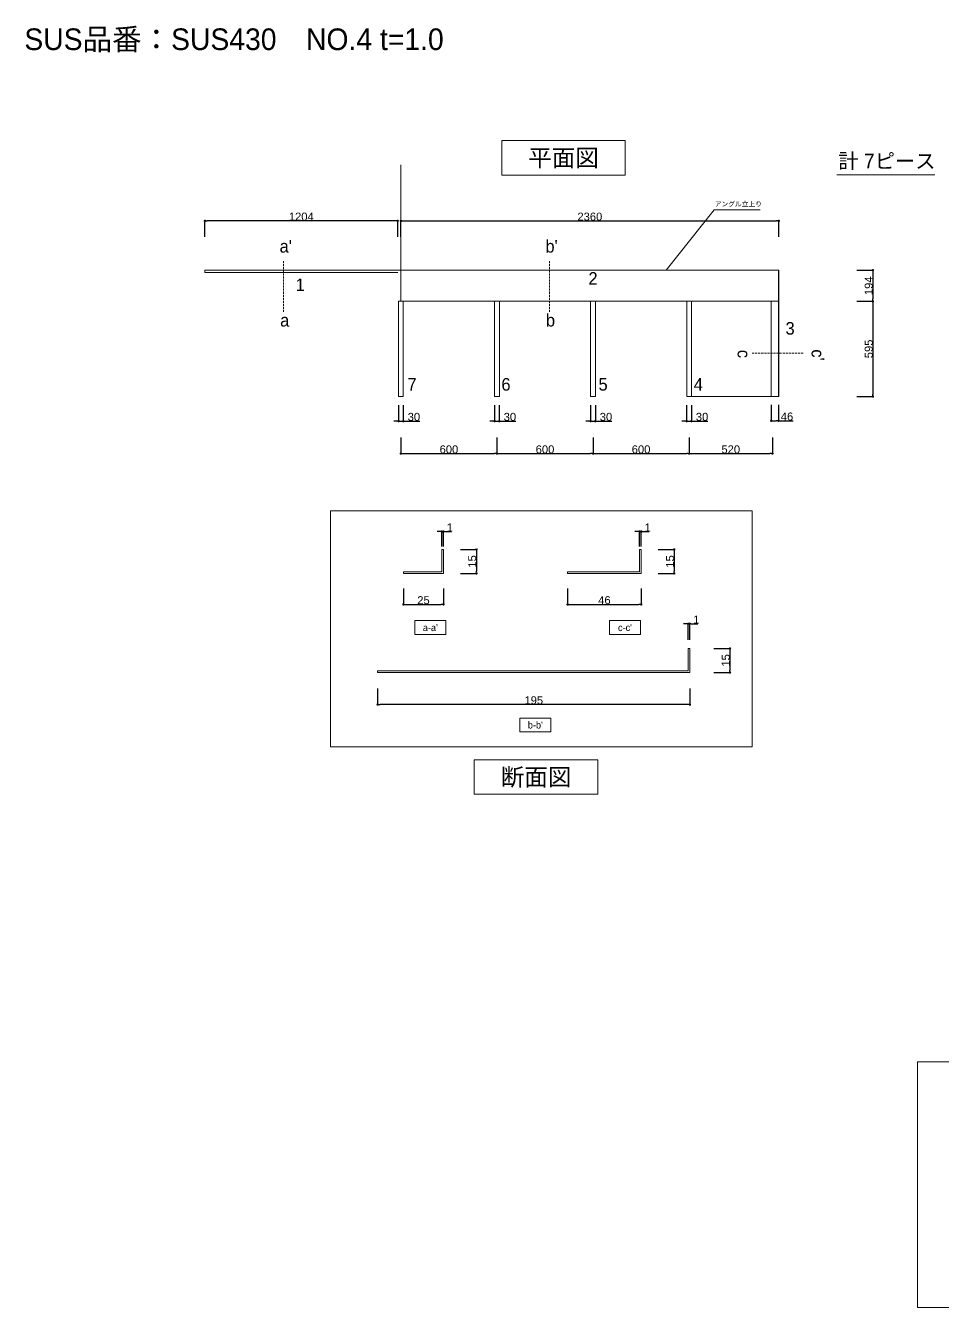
# Model space of a CAD drawing. Header units: millimetres. Extents: x 0 to 1313252738, y -131 to 560100888.
# Drawn here: x 1313102218 to 1313107949, y 560023216 to 560031222 of the extents above; entities that cross this region are included whole.
import ezdxf

# ---------------------------------------------------------------- set-up
doc = ezdxf.new("R2010")
doc.units = ezdxf.units.MM
doc.linetypes.add('DASHED', pattern=[19.05, 12.7, -6.35])
doc.layers.get('0').update_dxf_attribs({"lineweight": 0})
for name, color, linetype, lineweight in [('0001外周ライン', 7, 'Continuous', 9), ('TOS_M1', 7, 'Continuous', 9), ('家具', 7, 'Continuous', 0)]:
    doc.layers.add(name, color=color, linetype=linetype, lineweight=lineweight)
doc.styles.add('onnjuku', font='arial.ttf')
doc.dimstyles.new('onnjuku', dxfattribs={"dimtxt": 100, "dimasz": 30, "dimexe": 1.25, "dimexo": 0.625, "dimtad": 1, "dimdec": 0, "dimtxsty": 'onnjuku', "dimblk": 'DOT', "dimcen": 2.5, "dimadec": 0, "dimazin": 0, "dimtfac": 1, "dimtdec": 0, "dimtmove": 0, "dimatfit": 3, "dimfxl": 500, "dimfxlon": 1, "dimarcsym": 0})

# ---------------------------------------------------------------- blocks, each defined once
blk = doc.blocks.new('_Dot')
at = {"color": 0, "linetype": 'ByBlock', "lineweight": -2}
blk.add_line((-0.5, 0), (-1, 0), dxfattribs=at)
at = {"color": 0, "linetype": 'ByBlock', "const_width": 0.5}
blk.add_lwpolyline([(-0.25, 0, 1), (0.25, 0, 1)], format="xyb", close=True, dxfattribs=at)
blk = doc.blocks.new('*D602')
at = {"layer": 'Defpoints', "color": 0, "transparency": 16777216}
for p in [(1313106920.3, 560029694.4), (1313106921.3, 560029500.4), (1313107509.2, 560029500.4)]:
    blk.add_point(p, dxfattribs=at)
at = {"layer": 'TOS_M1', "color": 0, "lineweight": -2, "transparency": 16777216}
for p, q in [((1313107409.2, 560029694.4), (1313107510.4, 560029694.4)), ((1313107509.2, 560029679.4), (1313107509.2, 560029515.4)), ((1313107409.2, 560029500.4), (1313107510.4, 560029500.4))]:
    blk.add_line(p, q, dxfattribs=at)
at = {"layer": 'TOS_M1', "color": 0, "lineweight": -2, "transparency": 16777216, "xscale": 15, "yscale": 15, "zscale": 15}
for p, rotation in [((1313107509.2, 560029694.4), 90), ((1313107509.2, 560029500.4), 270)]:
    blk.add_blockref('_Dot', p, dxfattribs=dict(at, rotation=rotation))
at = {"layer": 'TOS_M1', "color": 0, "transparency": 16777216, "insert": (1313107483, 560029597.4), "char_height": 50, "attachment_point": 5, "rotation": 90, "style": 'onnjuku'}
blk.add_mtext('194', dxfattribs=at)
blk = doc.blocks.new('*D603')
at = {"layer": 'Defpoints', "color": 0, "transparency": 16777216}
for p in [(1313106921.3, 560029500.4), (1313106921.3, 560028905.4), (1313107509.2, 560028905.4)]:
    blk.add_point(p, dxfattribs=at)
at = {"layer": 'TOS_M1', "color": 0, "lineweight": -2, "transparency": 16777216}
for p, q in [((1313107409.2, 560029500.4), (1313107510.4, 560029500.4)), ((1313107509.2, 560029485.4), (1313107509.2, 560028920.4)), ((1313107409.2, 560028905.4), (1313107510.4, 560028905.4))]:
    blk.add_line(p, q, dxfattribs=at)
at = {"layer": 'TOS_M1', "color": 0, "lineweight": -2, "transparency": 16777216, "xscale": 15, "yscale": 15, "zscale": 15}
for p, rotation in [((1313107509.2, 560029500.4), 90), ((1313107509.2, 560028905.4), 270)]:
    blk.add_blockref('_Dot', p, dxfattribs=dict(at, rotation=rotation))
at = {"layer": 'TOS_M1', "color": 0, "transparency": 16777216, "insert": (1313107483, 560029202.9), "char_height": 50, "attachment_point": 5, "rotation": 90, "style": 'onnjuku'}
blk.add_mtext('595', dxfattribs=at)
blk = doc.blocks.new('*D604')
at = {"layer": 'Defpoints', "color": 0, "transparency": 16777216}
for p in [(1313106921.3, 560030002.8), (1313104561.3, 560029694.4), (1313106921.3, 560029695.4)]:
    blk.add_point(p, dxfattribs=at)
at = {"layer": 'TOS_M1', "color": 0, "lineweight": -2, "transparency": 16777216}
for p, q in [((1313104561.3, 560029902.8), (1313104561.3, 560030004.1)), ((1313104576.3, 560030002.8), (1313106906.3, 560030002.8)), ((1313106921.3, 560029902.8), (1313106921.3, 560030004.1))]:
    blk.add_line(p, q, dxfattribs=at)
at = {"layer": 'TOS_M1', "color": 0, "lineweight": -2, "transparency": 16777216, "xscale": 15, "yscale": 15, "zscale": 15, "rotation": 180}
blk.add_blockref('_Dot', (1313104561.3, 560030002.8), dxfattribs=at)
at = {"layer": 'TOS_M1', "color": 0, "lineweight": -2, "transparency": 16777216, "xscale": 15, "yscale": 15, "zscale": 15}
blk.add_blockref('_Dot', (1313106921.3, 560030002.8), dxfattribs=at)
at = {"layer": 'TOS_M1', "color": 0, "transparency": 16777216, "insert": (1313105741.3, 560030029), "char_height": 50, "attachment_point": 5, "style": 'onnjuku'}
blk.add_mtext('2360', dxfattribs=at)
blk = doc.blocks.new('*D605')
at = {"layer": 'Defpoints', "color": 0, "transparency": 16777216}
for p in [(1313103337.3, 560030002.8), (1313103337.3, 560029695.4), (1313104541.3, 560029695.4)]:
    blk.add_point(p, dxfattribs=at)
at = {"layer": 'TOS_M1', "color": 0, "lineweight": -2, "transparency": 16777216}
for p, q in [((1313103337.3, 560029902.8), (1313103337.3, 560030004.1)), ((1313104526.3, 560030002.8), (1313103352.3, 560030002.8)), ((1313104541.3, 560029902.8), (1313104541.3, 560030004.1))]:
    blk.add_line(p, q, dxfattribs=at)
at = {"layer": 'TOS_M1', "color": 0, "lineweight": -2, "transparency": 16777216, "xscale": 15, "yscale": 15, "zscale": 15, "rotation": 180}
blk.add_blockref('_Dot', (1313103337.3, 560030002.8), dxfattribs=at)
at = {"layer": 'TOS_M1', "color": 0, "lineweight": -2, "transparency": 16777216, "xscale": 15, "yscale": 15, "zscale": 15}
blk.add_blockref('_Dot', (1313104541.3, 560030002.8), dxfattribs=at)
at = {"layer": 'TOS_M1', "color": 0, "transparency": 16777216, "insert": (1313103939.3, 560030029), "char_height": 50, "attachment_point": 5, "style": 'onnjuku'}
blk.add_mtext('1204', dxfattribs=at)
blk = doc.blocks.new('*D608')
at = {"layer": 'Defpoints', "color": 0, "transparency": 16777216}
for p in [(1313104577.3, 560027800.5), (1313104827.3, 560027800.5), (1313104827.3, 560027606.8)]:
    blk.add_point(p, dxfattribs=at)
at = {"layer": 'TOS_M1', "color": 0, "lineweight": -2, "transparency": 16777216}
for p, q in [((1313104577.3, 560027706.8), (1313104577.3, 560027605.5)), ((1313104827.3, 560027706.8), (1313104827.3, 560027605.5)), ((1313104592.3, 560027606.8), (1313104812.3, 560027606.8))]:
    blk.add_line(p, q, dxfattribs=at)
at = {"layer": 'TOS_M1', "color": 0, "lineweight": -2, "transparency": 16777216, "xscale": 15, "yscale": 15, "zscale": 15, "rotation": 180}
blk.add_blockref('_Dot', (1313104577.3, 560027606.8), dxfattribs=at)
at = {"layer": 'TOS_M1', "color": 0, "lineweight": -2, "transparency": 16777216, "xscale": 15, "yscale": 15, "zscale": 15}
blk.add_blockref('_Dot', (1313104827.3, 560027606.8), dxfattribs=at)
at = {"layer": 'TOS_M1', "color": 0, "transparency": 16777216, "insert": (1313104702.3, 560027632.9), "char_height": 50, "width": 107.892, "attachment_point": 5, "style": 'onnjuku'}
blk.add_mtext('25', dxfattribs=at)
blk = doc.blocks.new('*D609')
at = {"layer": 'Defpoints', "color": 0, "transparency": 16777216}
for p in [(1313104827.3, 560027950.5), (1313104827.3, 560027800.5), (1313105033.3, 560027800.5)]:
    blk.add_point(p, dxfattribs=at)
at = {"layer": 'TOS_M1', "color": 0, "lineweight": -2, "transparency": 16777216}
for p, q in [((1313104933.3, 560027950.5), (1313105034.5, 560027950.5)), ((1313105033.3, 560027935.5), (1313105033.3, 560027815.5)), ((1313104933.3, 560027800.5), (1313105034.5, 560027800.5))]:
    blk.add_line(p, q, dxfattribs=at)
at = {"layer": 'TOS_M1', "color": 0, "lineweight": -2, "transparency": 16777216, "xscale": 15, "yscale": 15, "zscale": 15}
for p, rotation in [((1313105033.3, 560027950.5), 90), ((1313105033.3, 560027800.5), 270)]:
    blk.add_blockref('_Dot', p, dxfattribs=dict(at, rotation=rotation))
at = {"layer": 'TOS_M1', "color": 0, "transparency": 16777216, "insert": (1313105007.1, 560027875.5), "char_height": 50, "attachment_point": 5, "rotation": 90, "style": 'onnjuku'}
blk.add_mtext('15', dxfattribs=at)
blk = doc.blocks.new('*D610')
at = {"layer": 'Defpoints', "color": 0, "transparency": 16777216}
for p in [(1313104827.3, 560028062.3), (1313104817.3, 560027968.2), (1313104827.3, 560027968.2)]:
    blk.add_point(p, dxfattribs=at)
at = {"layer": 'TOS_M1', "color": 0, "lineweight": -2, "transparency": 16777216}
for p, q in [((1313104802.3, 560028062.3), (1313104787.3, 560028062.3)), ((1313104817.3, 560027968.9), (1313104817.3, 560028063.5)), ((1313104817.3, 560028062.3), (1313104827.3, 560028062.3)), ((1313104827.3, 560027968.9), (1313104827.3, 560028063.5)), ((1313104842.3, 560028062.3), (1313104876.9, 560028062.3))]:
    blk.add_line(p, q, dxfattribs=at)
at = {"layer": 'TOS_M1', "color": 0, "lineweight": -2, "transparency": 16777216, "xscale": 15, "yscale": 15, "zscale": 15}
blk.add_blockref('_Dot', (1313104817.3, 560028062.3), dxfattribs=at)
at = {"layer": 'TOS_M1', "color": 0, "lineweight": -2, "transparency": 16777216, "xscale": 15, "yscale": 15, "zscale": 15, "rotation": 180}
blk.add_blockref('_Dot', (1313104827.3, 560028062.3), dxfattribs=at)
at = {"layer": 'TOS_M1', "color": 0, "transparency": 16777216, "insert": (1313104867.1, 560028088), "char_height": 50, "attachment_point": 5, "style": 'onnjuku'}
blk.add_mtext('1', dxfattribs=at)
blk = doc.blocks.new('*D611')
at = {"layer": 'Defpoints', "color": 0, "transparency": 16777216}
for p in [(1313104416.1, 560027230.2), (1313106366.1, 560027230.2), (1313104416.1, 560026981.3)]:
    blk.add_point(p, dxfattribs=at)
at = {"layer": 'TOS_M1', "color": 0, "lineweight": -2, "transparency": 16777216}
for p, q in [((1313104416.1, 560027081.3), (1313104416.1, 560026980.1)), ((1313106366.1, 560027081.3), (1313106366.1, 560026980.1)), ((1313106351.1, 560026981.3), (1313104431.1, 560026981.3))]:
    blk.add_line(p, q, dxfattribs=at)
at = {"layer": 'TOS_M1', "color": 0, "lineweight": -2, "transparency": 16777216, "xscale": 15, "yscale": 15, "zscale": 15, "rotation": 180}
blk.add_blockref('_Dot', (1313104416.1, 560026981.3), dxfattribs=at)
at = {"layer": 'TOS_M1', "color": 0, "lineweight": -2, "transparency": 16777216, "xscale": 15, "yscale": 15, "zscale": 15}
blk.add_blockref('_Dot', (1313106366.1, 560026981.3), dxfattribs=at)
at = {"layer": 'TOS_M1', "color": 0, "transparency": 16777216, "insert": (1313105391.1, 560027007.5), "char_height": 50, "attachment_point": 5, "style": 'onnjuku'}
blk.add_mtext('195', dxfattribs=at)
blk = doc.blocks.new('*D612')
at = {"layer": 'Defpoints', "color": 0, "transparency": 16777216}
for p in [(1313106366.1, 560027332.2), (1313106366.1, 560027182.2), (1313106616.5, 560027182.2)]:
    blk.add_point(p, dxfattribs=at)
at = {"layer": 'TOS_M1', "color": 0, "lineweight": -2, "transparency": 16777216}
for p, q in [((1313106516.5, 560027332.2), (1313106617.8, 560027332.2)), ((1313106616.5, 560027317.2), (1313106616.5, 560027197.2)), ((1313106516.5, 560027182.2), (1313106617.8, 560027182.2))]:
    blk.add_line(p, q, dxfattribs=at)
at = {"layer": 'TOS_M1', "color": 0, "lineweight": -2, "transparency": 16777216, "xscale": 15, "yscale": 15, "zscale": 15}
for p, rotation in [((1313106616.5, 560027332.2), 90), ((1313106616.5, 560027182.2), 270)]:
    blk.add_blockref('_Dot', p, dxfattribs=dict(at, rotation=rotation))
at = {"layer": 'TOS_M1', "color": 0, "transparency": 16777216, "insert": (1313106590.4, 560027257.2), "char_height": 50, "attachment_point": 5, "rotation": 90, "style": 'onnjuku'}
blk.add_mtext('15', dxfattribs=at)
blk = doc.blocks.new('*D613')
at = {"layer": 'Defpoints', "color": 0, "transparency": 16777216}
for p in [(1313106366.1, 560027486.2), (1313106356.1, 560027372.1), (1313106366.1, 560027372.1)]:
    blk.add_point(p, dxfattribs=at)
at = {"layer": 'TOS_M1', "color": 0, "lineweight": -2, "transparency": 16777216}
for p, q in [((1313106341.1, 560027486.2), (1313106326.1, 560027486.2)), ((1313106356.1, 560027386.2), (1313106356.1, 560027487.4)), ((1313106356.1, 560027486.2), (1313106366.1, 560027486.2)), ((1313106366.1, 560027386.2), (1313106366.1, 560027487.4)), ((1313106381.1, 560027486.2), (1313106415.7, 560027486.2))]:
    blk.add_line(p, q, dxfattribs=at)
at = {"layer": 'TOS_M1', "color": 0, "lineweight": -2, "transparency": 16777216, "xscale": 15, "yscale": 15, "zscale": 15}
blk.add_blockref('_Dot', (1313106356.1, 560027486.2), dxfattribs=at)
at = {"layer": 'TOS_M1', "color": 0, "lineweight": -2, "transparency": 16777216, "xscale": 15, "yscale": 15, "zscale": 15, "rotation": 180}
blk.add_blockref('_Dot', (1313106366.1, 560027486.2), dxfattribs=at)
at = {"layer": 'TOS_M1', "color": 0, "transparency": 16777216, "insert": (1313106405.9, 560027511.9), "char_height": 50, "attachment_point": 5, "style": 'onnjuku'}
blk.add_mtext('1', dxfattribs=at)
blk = doc.blocks.new('*D615')
at = {"layer": 'Defpoints', "color": 0, "transparency": 16777216}
for p in [(1313105602.4, 560027800.5), (1313106062.4, 560027800.5), (1313106062.4, 560027606.8)]:
    blk.add_point(p, dxfattribs=at)
at = {"layer": 'TOS_M1', "color": 0, "lineweight": -2, "transparency": 16777216}
for p, q in [((1313105602.4, 560027706.8), (1313105602.4, 560027605.5)), ((1313106062.4, 560027706.8), (1313106062.4, 560027605.5)), ((1313105617.4, 560027606.8), (1313106047.4, 560027606.8))]:
    blk.add_line(p, q, dxfattribs=at)
at = {"layer": 'TOS_M1', "color": 0, "lineweight": -2, "transparency": 16777216, "xscale": 15, "yscale": 15, "zscale": 15, "rotation": 180}
blk.add_blockref('_Dot', (1313105602.4, 560027606.8), dxfattribs=at)
at = {"layer": 'TOS_M1', "color": 0, "lineweight": -2, "transparency": 16777216, "xscale": 15, "yscale": 15, "zscale": 15}
blk.add_blockref('_Dot', (1313106062.4, 560027606.8), dxfattribs=at)
at = {"layer": 'TOS_M1', "color": 0, "transparency": 16777216, "insert": (1313105832.4, 560027632.9), "char_height": 50, "width": 107.892, "attachment_point": 5, "style": 'onnjuku'}
blk.add_mtext('46', dxfattribs=at)
blk = doc.blocks.new('*D616')
at = {"layer": 'Defpoints', "color": 0, "transparency": 16777216}
for p in [(1313106062.4, 560027950.5), (1313106062.4, 560027800.5), (1313106268.4, 560027800.5)]:
    blk.add_point(p, dxfattribs=at)
at = {"layer": 'TOS_M1', "color": 0, "lineweight": -2, "transparency": 16777216}
for p, q in [((1313106168.4, 560027950.5), (1313106269.7, 560027950.5)), ((1313106268.4, 560027935.5), (1313106268.4, 560027815.5)), ((1313106168.4, 560027800.5), (1313106269.7, 560027800.5))]:
    blk.add_line(p, q, dxfattribs=at)
at = {"layer": 'TOS_M1', "color": 0, "lineweight": -2, "transparency": 16777216, "xscale": 15, "yscale": 15, "zscale": 15}
for p, rotation in [((1313106268.4, 560027950.5), 90), ((1313106268.4, 560027800.5), 270)]:
    blk.add_blockref('_Dot', p, dxfattribs=dict(at, rotation=rotation))
at = {"layer": 'TOS_M1', "color": 0, "transparency": 16777216, "insert": (1313106242.3, 560027875.5), "char_height": 50, "attachment_point": 5, "rotation": 90, "style": 'onnjuku'}
blk.add_mtext('15', dxfattribs=at)
blk = doc.blocks.new('*D614')
at = {"layer": 'Defpoints', "color": 0, "transparency": 16777216}
for p in [(1313106062.4, 560028062.3), (1313106052.4, 560027968.2), (1313106062.4, 560027968.2)]:
    blk.add_point(p, dxfattribs=at)
at = {"layer": 'TOS_M1', "color": 0, "lineweight": -2, "transparency": 16777216}
for p, q in [((1313106037.4, 560028062.3), (1313106022.4, 560028062.3)), ((1313106052.4, 560027968.9), (1313106052.4, 560028063.5)), ((1313106052.4, 560028062.3), (1313106062.4, 560028062.3)), ((1313106062.4, 560027968.9), (1313106062.4, 560028063.5)), ((1313106077.4, 560028062.3), (1313106112.1, 560028062.3))]:
    blk.add_line(p, q, dxfattribs=at)
at = {"layer": 'TOS_M1', "color": 0, "lineweight": -2, "transparency": 16777216, "xscale": 15, "yscale": 15, "zscale": 15}
blk.add_blockref('_Dot', (1313106052.4, 560028062.3), dxfattribs=at)
at = {"layer": 'TOS_M1', "color": 0, "lineweight": -2, "transparency": 16777216, "xscale": 15, "yscale": 15, "zscale": 15, "rotation": 180}
blk.add_blockref('_Dot', (1313106062.4, 560028062.3), dxfattribs=at)
at = {"layer": 'TOS_M1', "color": 0, "transparency": 16777216, "insert": (1313106102.3, 560028088), "char_height": 50, "attachment_point": 5, "style": 'onnjuku'}
blk.add_mtext('1', dxfattribs=at)
blk = doc.blocks.new('*D617')
at = {"layer": 'Defpoints', "color": 0, "transparency": 16777216}
for p in [(1313104546.3, 560028905.4), (1313104576.3, 560028905.4), (1313104576.3, 560028751.9)]:
    blk.add_point(p, dxfattribs=at)
at = {"layer": 'TOS_M1', "color": 0, "lineweight": -2, "transparency": 16777216}
for p, q in [((1313104546.3, 560028851.9), (1313104546.3, 560028750.7)), ((1313104576.3, 560028851.9), (1313104576.3, 560028750.7)), ((1313104531.3, 560028751.9), (1313104516.3, 560028751.9)), ((1313104546.3, 560028751.9), (1313104576.3, 560028751.9)), ((1313104591.3, 560028751.9), (1313104679, 560028751.9))]:
    blk.add_line(p, q, dxfattribs=at)
at = {"layer": 'TOS_M1', "color": 0, "lineweight": -2, "transparency": 16777216, "xscale": 15, "yscale": 15, "zscale": 15}
blk.add_blockref('_Dot', (1313104546.3, 560028751.9), dxfattribs=at)
at = {"layer": 'TOS_M1', "color": 0, "lineweight": -2, "transparency": 16777216, "xscale": 15, "yscale": 15, "zscale": 15, "rotation": 180}
blk.add_blockref('_Dot', (1313104576.3, 560028751.9), dxfattribs=at)
at = {"layer": 'TOS_M1', "color": 0, "transparency": 16777216, "insert": (1313104642.6, 560028778.1), "char_height": 50, "attachment_point": 5, "style": 'onnjuku'}
blk.add_mtext('30', dxfattribs=at)
blk = doc.blocks.new('*D618')
at = {"layer": 'Defpoints', "color": 0, "transparency": 16777216}
for p in [(1313105145.8, 560028905.4), (1313105175.8, 560028905.4), (1313105175.8, 560028751.9)]:
    blk.add_point(p, dxfattribs=at)
at = {"layer": 'TOS_M1', "color": 0, "lineweight": -2, "transparency": 16777216}
for p, q in [((1313105145.8, 560028851.9), (1313105145.8, 560028750.7)), ((1313105175.8, 560028851.9), (1313105175.8, 560028750.7)), ((1313105130.8, 560028751.9), (1313105115.8, 560028751.9)), ((1313105145.8, 560028751.9), (1313105175.8, 560028751.9)), ((1313105190.8, 560028751.9), (1313105278.5, 560028751.9))]:
    blk.add_line(p, q, dxfattribs=at)
at = {"layer": 'TOS_M1', "color": 0, "lineweight": -2, "transparency": 16777216, "xscale": 15, "yscale": 15, "zscale": 15}
blk.add_blockref('_Dot', (1313105145.8, 560028751.9), dxfattribs=at)
at = {"layer": 'TOS_M1', "color": 0, "lineweight": -2, "transparency": 16777216, "xscale": 15, "yscale": 15, "zscale": 15, "rotation": 180}
blk.add_blockref('_Dot', (1313105175.8, 560028751.9), dxfattribs=at)
at = {"layer": 'TOS_M1', "color": 0, "transparency": 16777216, "insert": (1313105242.1, 560028778.1), "char_height": 50, "attachment_point": 5, "style": 'onnjuku'}
blk.add_mtext('30', dxfattribs=at)
blk = doc.blocks.new('*D619')
at = {"layer": 'Defpoints', "color": 0, "transparency": 16777216}
for p in [(1313105745.8, 560028905.4), (1313105775.8, 560028905.4), (1313105775.8, 560028751.9)]:
    blk.add_point(p, dxfattribs=at)
at = {"layer": 'TOS_M1', "color": 0, "lineweight": -2, "transparency": 16777216}
for p, q in [((1313105745.8, 560028851.9), (1313105745.8, 560028750.7)), ((1313105775.8, 560028851.9), (1313105775.8, 560028750.7)), ((1313105730.8, 560028751.9), (1313105715.8, 560028751.9)), ((1313105745.8, 560028751.9), (1313105775.8, 560028751.9)), ((1313105790.8, 560028751.9), (1313105878.5, 560028751.9))]:
    blk.add_line(p, q, dxfattribs=at)
at = {"layer": 'TOS_M1', "color": 0, "lineweight": -2, "transparency": 16777216, "xscale": 15, "yscale": 15, "zscale": 15}
blk.add_blockref('_Dot', (1313105745.8, 560028751.9), dxfattribs=at)
at = {"layer": 'TOS_M1', "color": 0, "lineweight": -2, "transparency": 16777216, "xscale": 15, "yscale": 15, "zscale": 15, "rotation": 180}
blk.add_blockref('_Dot', (1313105775.8, 560028751.9), dxfattribs=at)
at = {"layer": 'TOS_M1', "color": 0, "transparency": 16777216, "insert": (1313105842.1, 560028778.1), "char_height": 50, "attachment_point": 5, "style": 'onnjuku'}
blk.add_mtext('30', dxfattribs=at)
blk = doc.blocks.new('*D620')
at = {"layer": 'Defpoints', "color": 0, "transparency": 16777216}
for p in [(1313106345.8, 560028905.4), (1313106375.8, 560028905.4), (1313106375.8, 560028751.9)]:
    blk.add_point(p, dxfattribs=at)
at = {"layer": 'TOS_M1', "color": 0, "lineweight": -2, "transparency": 16777216}
for p, q in [((1313106345.8, 560028851.9), (1313106345.8, 560028750.7)), ((1313106375.8, 560028851.9), (1313106375.8, 560028750.7)), ((1313106330.8, 560028751.9), (1313106315.8, 560028751.9)), ((1313106345.8, 560028751.9), (1313106375.8, 560028751.9)), ((1313106390.8, 560028751.9), (1313106478.5, 560028751.9))]:
    blk.add_line(p, q, dxfattribs=at)
at = {"layer": 'TOS_M1', "color": 0, "lineweight": -2, "transparency": 16777216, "xscale": 15, "yscale": 15, "zscale": 15}
blk.add_blockref('_Dot', (1313106345.8, 560028751.9), dxfattribs=at)
at = {"layer": 'TOS_M1', "color": 0, "lineweight": -2, "transparency": 16777216, "xscale": 15, "yscale": 15, "zscale": 15, "rotation": 180}
blk.add_blockref('_Dot', (1313106375.8, 560028751.9), dxfattribs=at)
at = {"layer": 'TOS_M1', "color": 0, "transparency": 16777216, "insert": (1313106442.1, 560028778.1), "char_height": 50, "attachment_point": 5, "style": 'onnjuku'}
blk.add_mtext('30', dxfattribs=at)
blk = doc.blocks.new('*D622')
at = {"layer": 'Defpoints', "color": 0, "transparency": 16777216}
for p in [(1313104561.3, 560028905.4), (1313105161.3, 560028905.4), (1313105161.3, 560028549)]:
    blk.add_point(p, dxfattribs=at)
at = {"layer": 'TOS_M1', "color": 0, "lineweight": -2, "transparency": 16777216}
for p, q in [((1313104561.3, 560028649), (1313104561.3, 560028547.7)), ((1313105161.3, 560028649), (1313105161.3, 560028547.7)), ((1313104576.3, 560028549), (1313105146.3, 560028549))]:
    blk.add_line(p, q, dxfattribs=at)
at = {"layer": 'TOS_M1', "color": 0, "lineweight": -2, "transparency": 16777216, "xscale": 15, "yscale": 15, "zscale": 15, "rotation": 180}
blk.add_blockref('_Dot', (1313104561.3, 560028549), dxfattribs=at)
at = {"layer": 'TOS_M1', "color": 0, "lineweight": -2, "transparency": 16777216, "xscale": 15, "yscale": 15, "zscale": 15}
blk.add_blockref('_Dot', (1313105161.3, 560028549), dxfattribs=at)
at = {"layer": 'TOS_M1', "color": 0, "transparency": 16777216, "insert": (1313104861.3, 560028575.1), "char_height": 50, "attachment_point": 5, "style": 'onnjuku'}
blk.add_mtext('600', dxfattribs=at)
blk = doc.blocks.new('*D623')
at = {"layer": 'Defpoints', "color": 0, "transparency": 16777216}
for p in [(1313105161.3, 560028905.4), (1313105761.3, 560028905.4), (1313105761.3, 560028549)]:
    blk.add_point(p, dxfattribs=at)
at = {"layer": 'TOS_M1', "color": 0, "lineweight": -2, "transparency": 16777216}
for p, q in [((1313105161.3, 560028649), (1313105161.3, 560028547.7)), ((1313105761.3, 560028649), (1313105761.3, 560028547.7)), ((1313105176.3, 560028549), (1313105746.3, 560028549))]:
    blk.add_line(p, q, dxfattribs=at)
at = {"layer": 'TOS_M1', "color": 0, "lineweight": -2, "transparency": 16777216, "xscale": 15, "yscale": 15, "zscale": 15, "rotation": 180}
blk.add_blockref('_Dot', (1313105161.3, 560028549), dxfattribs=at)
at = {"layer": 'TOS_M1', "color": 0, "lineweight": -2, "transparency": 16777216, "xscale": 15, "yscale": 15, "zscale": 15}
blk.add_blockref('_Dot', (1313105761.3, 560028549), dxfattribs=at)
at = {"layer": 'TOS_M1', "color": 0, "transparency": 16777216, "insert": (1313105461.3, 560028575.1), "char_height": 50, "attachment_point": 5, "style": 'onnjuku'}
blk.add_mtext('600', dxfattribs=at)
blk = doc.blocks.new('*D624')
at = {"layer": 'Defpoints', "color": 0, "transparency": 16777216}
for p in [(1313105761.3, 560028905.4), (1313106361.3, 560028905.4), (1313106361.3, 560028549)]:
    blk.add_point(p, dxfattribs=at)
at = {"layer": 'TOS_M1', "color": 0, "lineweight": -2, "transparency": 16777216}
for p, q in [((1313105761.3, 560028649), (1313105761.3, 560028547.7)), ((1313106361.3, 560028649), (1313106361.3, 560028547.7)), ((1313105776.3, 560028549), (1313106346.3, 560028549))]:
    blk.add_line(p, q, dxfattribs=at)
at = {"layer": 'TOS_M1', "color": 0, "lineweight": -2, "transparency": 16777216, "xscale": 15, "yscale": 15, "zscale": 15, "rotation": 180}
blk.add_blockref('_Dot', (1313105761.3, 560028549), dxfattribs=at)
at = {"layer": 'TOS_M1', "color": 0, "lineweight": -2, "transparency": 16777216, "xscale": 15, "yscale": 15, "zscale": 15}
blk.add_blockref('_Dot', (1313106361.3, 560028549), dxfattribs=at)
at = {"layer": 'TOS_M1', "color": 0, "transparency": 16777216, "insert": (1313106061.3, 560028575.1), "char_height": 50, "attachment_point": 5, "style": 'onnjuku'}
blk.add_mtext('600', dxfattribs=at)
blk = doc.blocks.new('*D677')
at = {"layer": 'Defpoints', "color": 0, "transparency": 16777216}
for p in [(1313106361.3, 560028905.4), (1313106881.3, 560028905.4), (1313106881.3, 560028549)]:
    blk.add_point(p, dxfattribs=at)
at = {"layer": 'TOS_M1', "color": 0, "lineweight": -2, "transparency": 16777216}
for p, q in [((1313106361.3, 560028649), (1313106361.3, 560028547.7)), ((1313106881.3, 560028649), (1313106881.3, 560028547.7)), ((1313106376.3, 560028549), (1313106866.3, 560028549))]:
    blk.add_line(p, q, dxfattribs=at)
at = {"layer": 'TOS_M1', "color": 0, "lineweight": -2, "transparency": 16777216, "xscale": 15, "yscale": 15, "zscale": 15, "rotation": 180}
blk.add_blockref('_Dot', (1313106361.3, 560028549), dxfattribs=at)
at = {"layer": 'TOS_M1', "color": 0, "lineweight": -2, "transparency": 16777216, "xscale": 15, "yscale": 15, "zscale": 15}
blk.add_blockref('_Dot', (1313106881.3, 560028549), dxfattribs=at)
at = {"layer": 'TOS_M1', "color": 0, "transparency": 16777216, "insert": (1313106621.3, 560028575.1), "char_height": 50, "attachment_point": 5, "style": 'onnjuku'}
blk.add_mtext('520', dxfattribs=at)
blk = doc.blocks.new('*D678')
at = {"layer": 'Defpoints', "color": 0, "transparency": 16777216}
for p in [(1313106874.3, 560028905.4), (1313106920.3, 560028905.4), (1313106920.3, 560028754.3)]:
    blk.add_point(p, dxfattribs=at)
at = {"layer": 'TOS_M1', "color": 0, "lineweight": -2, "transparency": 16777216}
for p, q in [((1313106874.3, 560028854.3), (1313106874.3, 560028753)), ((1313106920.3, 560028854.3), (1313106920.3, 560028753)), ((1313106889.3, 560028754.3), (1313106905.3, 560028754.3)), ((1313106920.3, 560028754.3), (1313107010.2, 560028754.3))]:
    blk.add_line(p, q, dxfattribs=at)
at = {"layer": 'TOS_M1', "color": 0, "lineweight": -2, "transparency": 16777216, "xscale": 15, "yscale": 15, "zscale": 15, "rotation": 180}
blk.add_blockref('_Dot', (1313106874.3, 560028754.3), dxfattribs=at)
at = {"layer": 'TOS_M1', "color": 0, "lineweight": -2, "transparency": 16777216, "xscale": 15, "yscale": 15, "zscale": 15}
blk.add_blockref('_Dot', (1313106920.3, 560028754.3), dxfattribs=at)
at = {"layer": 'TOS_M1', "color": 0, "transparency": 16777216, "insert": (1313106972.7, 560028780.4), "char_height": 50, "attachment_point": 5, "style": 'onnjuku'}
blk.add_mtext('46', dxfattribs=at)

msp = doc.modelspace()

# ---------------------------------------------------------------- linework, layer by layer
at = {"layer": '0001外周ライン'}
for p, q in [((1313104561.305, 560029695.373), (1313104561.305, 560030353.198)), ((1313104561.305, 560030353.198), (1313104561.305, 560029500.373)), ((1313104541.305, 560029695.373), (1313103337.305, 560029695.373)), ((1313103337.305, 560029695.373), (1313103337.305, 560029680.373)), ((1313104541.305, 560029694.373), (1313103337.305, 560029694.373)), ((1313103337.305, 560029680.373), (1313104541.305, 560029680.373)), ((1313104541.305, 560029695.373), (1313106921.305, 560029695.373)), ((1313104541.305, 560029694.373), (1313106920.305, 560029694.373)), ((1313106921.305, 560029695.373), (1313104561.305, 560029695.373)), ((1313106920.305, 560029694.373), (1313106920.305, 560029500.373)), ((1313106921.305, 560029695.373), (1313106921.305, 560029500.373)), ((1313106921.305, 560029500.373), (1313104546.305, 560029500.373)), ((1313104546.305, 560029500.373), (1313104546.305, 560028905.373)), ((1313104576.305, 560029500.373), (1313104576.305, 560028905.373)), ((1313105146.305, 560029500.373), (1313105146.305, 560028905.373)), ((1313105176.305, 560029500.373), (1313105176.305, 560028905.373)), ((1313105746.305, 560029500.373), (1313105746.305, 560028905.373)), ((1313105776.305, 560029500.373), (1313105776.305, 560028905.373)), ((1313106346.305, 560029500.373), (1313106346.305, 560028905.373)), ((1313106376.305, 560029500.373), (1313106376.305, 560028905.373)), ((1313106874.305, 560028905.373), (1313106874.305, 560029500.373)), ((1313106920.305, 560028905.373), (1313106920.305, 560029500.373)), ((1313106920.305, 560029500.373), (1313106921.305, 560029500.373)), ((1313106920.805, 560029500.373), (1313106920.805, 560028905.373)), ((1313106921.305, 560029500.373), (1313106921.305, 560028905.373)), ((1313104546.305, 560028905.373), (1313104576.305, 560028905.373)), ((1313105146.305, 560028905.373), (1313105176.305, 560028905.373)), ((1313105746.305, 560028905.373), (1313105776.305, 560028905.373)), ((1313106346.305, 560028905.373), (1313106376.305, 560028905.373)), ((1313106361.305, 560028905.373), (1313106881.305, 560028905.373)), ((1313106881.305, 560028905.373), (1313106874.305, 560028905.373)), ((1313106921.305, 560028905.373), (1313106874.305, 560028905.373)), ((1313106921.305, 560028905.373), (1313106920.305, 560028905.373)), ((1313104817.28, 560027950.516), (1313104817.28, 560027810.516)), ((1313104817.28, 560027950.516), (1313104827.28, 560027950.516)), ((1313104827.28, 560027950.516), (1313104827.28, 560027800.516)), ((1313106052.433, 560027950.516), (1313106052.433, 560027810.516)), ((1313106052.433, 560027950.516), (1313106062.433, 560027950.516)), ((1313106062.433, 560027950.516), (1313106062.433, 560027800.516)), ((1313104817.28, 560027810.516), (1313104577.28, 560027810.516)), ((1313104577.28, 560027810.516), (1313104577.28, 560027800.516)), ((1313105812.433, 560027810.516), (1313105602.433, 560027810.516)), ((1313105602.433, 560027810.516), (1313105602.433, 560027800.516)), ((1313106052.433, 560027810.516), (1313105812.433, 560027810.516)), ((1313104827.28, 560027800.516), (1313104577.28, 560027800.516)), ((1313105602.433, 560027800.516), (1313105812.433, 560027800.516)), ((1313106062.433, 560027800.516), (1313105812.433, 560027800.516)), ((1313106356.058, 560027332.157), (1313106356.058, 560027192.157)), ((1313106356.058, 560027332.157), (1313106366.058, 560027332.157)), ((1313106366.058, 560027332.157), (1313106366.058, 560027182.157)), ((1313104416.058, 560027182.157), (1313104416.058, 560027192.157)), ((1313104416.058, 560027192.157), (1313106356.058, 560027192.157)), ((1313106366.058, 560027182.157), (1313104416.058, 560027182.157)), ((1313106356.058, 560027192.157), (1313106116.058, 560027192.157)), ((1313106366.058, 560027182.157), (1313106116.058, 560027182.157)), ((1313106366.058, 560027182.157), (1313106171.058, 560027182.157))]:
    msp.add_line(p, q, dxfattribs=at)
at = {"layer": '0001外周ライン', "linetype": 'DASHED'}
for p, q in [((1313103828.646, 560029751.161), (1313103828.646, 560029431.045)), ((1313105488.493, 560029751.161), (1313105488.493, 560029431.045)), ((1313107072.537, 560029175.805), (1313106752.42, 560029175.805))]:
    msp.add_line(p, q, dxfattribs=at)
at = {"layer": '0001外周ライン', "color": 1, "linetype": 'DASHED', "lineweight": 13}
for p, q in [((1313103337.305, 560029695.373), (1313106921.305, 560029695.373)), ((1313106921.305, 560029695.373), (1313106921.305, 560028905.373))]:
    msp.add_line(p, q, dxfattribs=at)
at = {"layer": '0001外周ライン'}
for points in [[(1313104121.976, 560028191.141), (1313106754.469, 560028191.141), (1313106754.469, 560026717.787), (1313104121.976, 560026717.787)], [(1313112095.859, 560024748.692), (1313107787.409, 560024748.692), (1313107787.409, 560023216.002), (1313112095.859, 560023216.002)]]:
    msp.add_lwpolyline(points, close=True, dxfattribs=at)
at = {"layer": '家具', "color": 1}
for p, q in [((1313107282.958, 560030290.826), (1313107895.986, 560030290.826)), ((1313106516.839, 560030072.208), (1313106218.333, 560029695.442)), ((1313106516.839, 560030072.208), (1313106804.147, 560030072.208))]:
    msp.add_line(p, q, dxfattribs=at)

# ---------------------------------------------------------------- texts
at = {"layer": '家具', "attachment_point": 1, "style": 'onnjuku'}
for s, width, gutter_width, insert, char_height in [('{\\fMS PGothic|b0|i0|c128|p50;SUS品番：SUS430\u3000NO.4 t=1.0}', 2581.42649, 675.619, (1313102209.941, 560031204.855), 135.12379), ("{\\fMS PGothic|b0|i0|c128|p50;a'}", 159.1839, 392.758, (1313103804.052, 560029883.276), 78.55165), ("{\\fMS PGothic|b0|i0|c128|p50;b'}", 159.1839, 392.758, (1313105463.899, 560029883.276), 78.55165), ('{\\fMS PGothic|b0|i0|c128|p50;b}', 159.1839, 392.758, (1313105466.956, 560029421.276), 78.55165), ('{\\fMS PGothic|b0|i0|c128|p50;a}', 159.1839, 392.758, (1313103807.109, 560029421.276), 78.55165)]:
    msp.add_mtext_dynamic_manual_height_columns(s, width=width, gutter_width=gutter_width, heights=[0], dxfattribs=dict(at, insert=insert, char_height=char_height))
at = {"layer": '家具', "attachment_point": 5, "style": 'onnjuku', "bg_fill": 16, "box_fill_scale": 1.5, "bg_fill_color": 256, "bg_fill_transparency": 0}
for s, width, gutter_width, heights, insert, char_height in [('{\\fMS PGothic|b0|i0|c128|p50;平面図}', 662.80105, 539.349, [142.805], (1313105576.788, 560030391.05), 107.86978), ("{\\fMS PGothic|b0|i0|c128|p50;a-a'}", 150.23709, 218.056, [57.735], (1313104744.847, 560027461.914), 43.61126), ("{\\fMS PGothic|b0|i0|c128|p50;c-c'}", 150.23709, 218.056, [57.735], (1313105960.669, 560027461.914), 43.61126), ("{\\fMS PGothic|b0|i0|c128|p50;b-b'}", 150.23709, 218.056, [57.735], (1313105400.538, 560026853.389), 43.61126), ('{\\fMS PGothic|b0|i0|c128|p50;断面図}', 662.80105, 539.349, [142.805], (1313105405.232, 560026522.324), 107.86978)]:
    msp.add_mtext_dynamic_manual_height_columns(s, width=width, gutter_width=gutter_width, heights=heights, dxfattribs=dict(at, insert=insert, char_height=char_height))
at = {"layer": '家具', "color": 1, "attachment_point": 1, "style": 'onnjuku'}
for s, width, gutter_width, insert, char_height in [('{\\fMS PGothic|b0|i0|c128|p50;計 7ピース}', 655.16123, 463.532, (1313107292.571, 560030423.202), 92.70638), ('{\\fMS PGothic|b0|i0|c128|p50;アングル立上り}', 575.74842, 150.687, (1313106520.988, 560030123.276), 30.13733), ('{\\fMS PGothic|b0|i0|c128|p50;2}', 159.1839, 392.758, (1313105732.845, 560029682.644), 78.55165), ('{\\fMS PGothic|b0|i0|c128|p50;1}', 159.1839, 392.758, (1313103903.852, 560029642.573), 78.55165), ('{\\fMS PGothic|b0|i0|c128|p50;3}', 159.1839, 392.758, (1313106963.325, 560029370.824), 78.55165), ('{\\fMS PGothic|b0|i0|c128|p50;7}', 159.1839, 392.758, (1313104602.48, 560029020.93), 78.55165), ('{\\fMS PGothic|b0|i0|c128|p50;6}', 159.1839, 392.758, (1313105188.98, 560029020.93), 78.55165), ('{\\fMS PGothic|b0|i0|c128|p50;5}', 159.1839, 392.758, (1313105795.422, 560029020.93), 78.55165), ('{\\fMS PGothic|b0|i0|c128|p50;4}', 159.1839, 392.758, (1313106390.341, 560029020.93), 78.55165)]:
    msp.add_mtext_dynamic_manual_height_columns(s, width=width, gutter_width=gutter_width, heights=[0], dxfattribs=dict(at, insert=insert, char_height=char_height))
at = {"layer": '家具', "char_height": 78.55165, "attachment_point": 1, "rotation": 270, "style": 'onnjuku'}
for s, insert in [('{\\fMS PGothic|b0|i0|c128|p50;c}', (1313106742.652, 560029197.342)), ("{\\fMS PGothic|b0|i0|c128|p50;c'}", (1313107204.651, 560029200.4))]:
    msp.add_mtext_dynamic_manual_height_columns(s, width=159.1839, gutter_width=392.758, heights=[0], dxfattribs=dict(at, insert=insert))

# ---------------------------------------------------------------- dimensions: what is measured, and where the dimension line sits
at = {"layer": 'TOS_M1'}
for base, p1, p2, override, picture, middle in [((1313103337.305, 560030002.814), (1313104541.305, 560029695.373), (1313103337.305, 560029695.373), {"dimtxt": 50, "dimasz": 15, "dimfxl": 100}, '*D605', (1313103939.305, 560030028.967)), ((1313106921.305, 560030002.814), (1313104561.305, 560029694.373), (1313106921.305, 560029695.373), {"dimtxt": 50, "dimasz": 15, "dimfxl": 100}, '*D604', (1313105741.305, 560030028.984)), ((1313104576.305, 560028751.913), (1313104546.305, 560028905.373), (1313104576.305, 560028905.373), {"dimtxt": 50, "dimasz": 15, "dimfxl": 100}, '*D617', (1313104642.639, 560028778.084)), ((1313105161.305, 560028548.966), (1313104561.305, 560028905.373), (1313105161.305, 560028905.373), {"dimtxt": 50, "dimasz": 15, "dimtmove": 1, "dimfxl": 100}, '*D622', (1313104861.305, 560028575.12)), ((1313105175.805, 560028751.913), (1313105145.805, 560028905.373), (1313105175.805, 560028905.373), {"dimtxt": 50, "dimasz": 15, "dimfxl": 100}, '*D618', (1313105242.139, 560028778.084)), ((1313105761.305, 560028548.966), (1313105161.305, 560028905.373), (1313105761.305, 560028905.373), {"dimtxt": 50, "dimasz": 15, "dimtmove": 1, "dimfxl": 100}, '*D623', (1313105461.305, 560028575.12)), ((1313105775.805, 560028751.913), (1313105745.805, 560028905.373), (1313105775.805, 560028905.373), {"dimtxt": 50, "dimasz": 15, "dimfxl": 100}, '*D619', (1313105842.139, 560028778.084)), ((1313106361.305, 560028548.966), (1313105761.305, 560028905.373), (1313106361.305, 560028905.373), {"dimtxt": 50, "dimasz": 15, "dimtmove": 1, "dimfxl": 100}, '*D624', (1313106061.305, 560028575.12)), ((1313106375.805, 560028751.913), (1313106345.805, 560028905.373), (1313106375.805, 560028905.373), {"dimtxt": 50, "dimasz": 15, "dimfxl": 100}, '*D620', (1313106442.139, 560028778.084)), ((1313106881.305, 560028548.966), (1313106361.305, 560028905.373), (1313106881.305, 560028905.373), {"dimtxt": 50, "dimasz": 15, "dimtmove": 1, "dimfxl": 100}, '*D677', (1313106621.305, 560028575.12)), ((1313106920.305, 560028754.257), (1313106874.305, 560028905.373), (1313106920.305, 560028905.373), {"dimtxt": 50, "dimasz": 15, "dimfxl": 100}, '*D678', (1313106972.731, 560028780.41))]:
    dim = msp.add_linear_dim(base=base, p1=p1, p2=p2, dimstyle='onnjuku', override=override, dxfattribs=at)
    dim.commit()
    dim.dimension.update_dxf_attribs({"geometry": picture, "text_midpoint": middle})
for base, p1, p2, picture, middle in [((1313107509.153, 560029500.373), (1313106920.305, 560029694.373), (1313106921.305, 560029500.373), '*D602', (1313107483, 560029597.373)), ((1313107509.153, 560028905.373), (1313106921.305, 560029500.373), (1313106921.305, 560028905.373), '*D603', (1313107483, 560029202.873))]:
    dim = msp.add_linear_dim(base=base, p1=p1, p2=p2, angle=90, dimstyle='onnjuku', override={"dimtxt": 50, "dimasz": 15, "dimfxl": 100}, dxfattribs=at)
    dim.commit()
    dim.dimension.update_dxf_attribs({"geometry": picture, "text_midpoint": middle})
for base, p1, p2, text, picture, middle in [((1313104827.28, 560028062.295), (1313104817.28, 560027968.24), (1313104827.28, 560027968.24), '1', '*D610', (1313104867.114, 560028088.022)), ((1313106062.433, 560028062.295), (1313106052.433, 560027968.24), (1313106062.433, 560027968.24), '1', '*D614', (1313106102.267, 560028088.022)), ((1313104827.28, 560027606.784), (1313104577.28, 560027800.516), (1313104827.28, 560027800.516), '25', '*D608', (1313104702.28, 560027632.937)), ((1313106062.433, 560027606.784), (1313105602.433, 560027800.516), (1313106062.433, 560027800.516), '46', '*D615', (1313105832.433, 560027632.937)), ((1313106366.058, 560027486.173), (1313106356.058, 560027372.051), (1313106366.058, 560027372.051), '1', '*D613', (1313106405.892, 560027511.9)), ((1313104416.058, 560026981.335), (1313106366.058, 560027230.222), (1313104416.058, 560027230.222), '195', '*D611', (1313105391.058, 560027007.489))]:
    dim = msp.add_linear_dim(base=base, p1=p1, p2=p2, text=text, dimstyle='onnjuku', override={"dimtxt": 50, "dimasz": 15, "dimfxl": 100}, dxfattribs=at)
    dim.commit()
    dim.dimension.update_dxf_attribs({"geometry": picture, "text_midpoint": middle})
for base, p1, p2, picture, middle in [((1313105033.262, 560027800.516), (1313104827.28, 560027950.516), (1313104827.28, 560027800.516), '*D609', (1313105007.108, 560027875.516)), ((1313106268.415, 560027800.516), (1313106062.433, 560027950.516), (1313106062.433, 560027800.516), '*D616', (1313106242.261, 560027875.516)), ((1313106616.541, 560027182.157), (1313106366.058, 560027332.157), (1313106366.058, 560027182.157), '*D612', (1313106590.387, 560027257.157))]:
    dim = msp.add_linear_dim(base=base, p1=p1, p2=p2, angle=90, text='15', dimstyle='onnjuku', override={"dimtxt": 50, "dimasz": 15, "dimfxl": 100}, dxfattribs=at)
    dim.commit()
    dim.dimension.update_dxf_attribs({"geometry": picture, "text_midpoint": middle})

doc.saveas('drawing.dxf')
